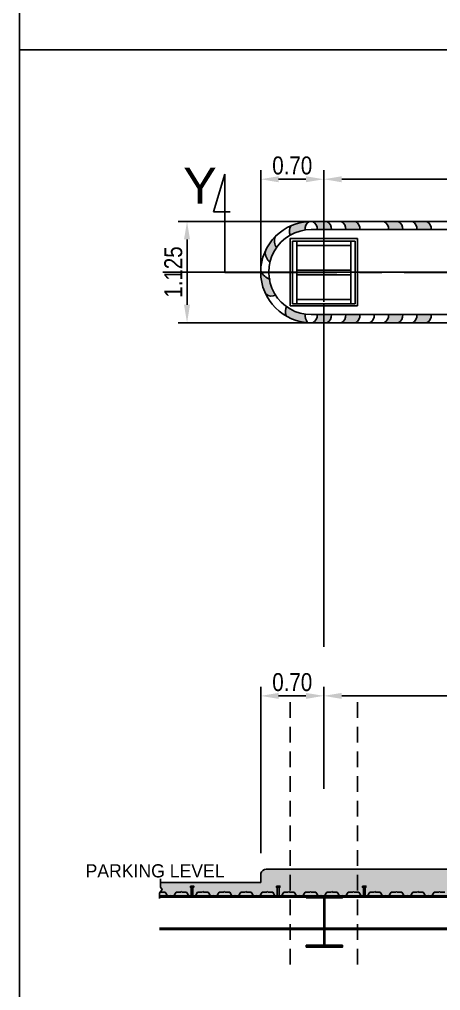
# Model space of a CAD drawing. Header units: millimetres. Extents: x 2148 to 2681, y 758 to 986.
# Drawn here: x 2247.85 to 2252.55, y 768.7 to 779.53 of the extents above; entities that cross this region are included whole.
import ezdxf

# ---------------------------------------------------------------- set-up
doc = ezdxf.new("R2010")
doc.units = ezdxf.units.MM
for name, pattern in [('CENTER', [2, 1.25, -0.25, 0.25, -0.25]), ('CENTER2', [28.575, 19.05, -3.175, 3.175, -3.175]), ('DASHED2', [0.375, 0.25, -0.125])]:
    doc.linetypes.add(name, pattern=pattern)
for name, color, linetype in [('4', 4, 'Continuous'), ('4CO', 4, 'Continuous'), ('cladding', 2, 'Continuous'), ('COL-IN', 2, 'Continuous'), ('D', 1, 'Continuous'), ('FIXTURE', 1, 'Continuous'), ('hacht', 8, 'Continuous'), ('HATCH', 8, 'Continuous'), ('S_GRID LINES', 252, 'Continuous')]:
    doc.layers.add(name, color=color, linetype=linetype)
doc.styles.add('ARIAL', font='arial.ttf')
doc.styles.add('ARIALNW', font='ARIALN.TTF')
doc.styles.add('MMTX$0$ESMX$0$X-OPTA1D', font='x-opta1d')
doc.dimstyles.new('DIM 100', dxfattribs={"dimtxt": 0.2, "dimasz": 0.2, "dimexe": 0.1, "dimexo": 0, "dimgap": 0.05, "dimtad": 1, "dimzin": 0, "dimdsep": 46, "dimtxsty": 'ARIALNW', "dimcen": 0.09, "dimclrd": 6, "dimclre": 6, "dimclrt": 13, "dimadec": 0, "dimazin": 0, "dimtfac": 1, "dimtofl": 0, "dimtmove": 2, "dimatfit": 3, "dimfxl": 1, "dimtolj": 1, "dimtzin": 0, "dimarcsym": 0})

# ---------------------------------------------------------------- blocks, each defined once
blk = doc.blocks.new('*D2445')
at = {"layer": 'Defpoints', "color": 0, "transparency": 16777216}
for p in [(2249.716, 777.279), (2251.102, 777.279, 0), (2251.102, 776.15, 0)]:
    blk.add_point(p, dxfattribs=at)
at = {"layer": 'FIXTURE', "color": 6, "lineweight": -2, "transparency": 16777216}
for p, q in [((2251.102, 777.279), (2249.616, 777.279)), ((2249.716, 776.35), (2249.716, 777.079)), ((2251.102, 776.15), (2249.616, 776.15))]:
    blk.add_line(p, q, dxfattribs=at)
at = {"layer": 'FIXTURE', "color": 6, "transparency": 16777216}
for points in [[(2249.682, 777.079), (2249.749, 777.079), (2249.716, 777.279)], [(2249.682, 776.35), (2249.749, 776.35), (2249.716, 776.15)]]:
    blk.add_solid(points, dxfattribs=at)
at = {"layer": 'FIXTURE', "color": 13, "transparency": 16777216, "insert": (2249.563, 776.715), "char_height": 0.2, "attachment_point": 5, "rotation": 90, "style": 'ARIALNW'}
blk.add_mtext('\\A1;1.125', dxfattribs=at)
blk = doc.blocks.new('*D2440')
at = {"layer": 'Defpoints', "color": 0, "transparency": 16777216}
for p in [(2259.742, 777.75), (2251.242, 776.383, 0), (2259.742, 776.383, 0)]:
    blk.add_point(p, dxfattribs=at)
at = {"layer": 'FIXTURE', "color": 6, "lineweight": -2, "transparency": 16777216}
for p, q in [((2251.242, 776.383), (2251.242, 777.85)), ((2259.742, 776.383), (2259.742, 777.85)), ((2251.442, 777.75), (2259.542, 777.75))]:
    blk.add_line(p, q, dxfattribs=at)
at = {"layer": 'FIXTURE', "color": 6, "transparency": 16777216}
for points in [[(2251.442, 777.783), (2251.442, 777.716), (2251.242, 777.75)], [(2259.542, 777.783), (2259.542, 777.716), (2259.742, 777.75)]]:
    blk.add_solid(points, dxfattribs=at)
at = {"layer": 'FIXTURE', "color": 13, "transparency": 16777216, "insert": (2255.492, 777.903), "char_height": 0.2, "attachment_point": 5, "style": 'ARIALNW'}
blk.add_mtext('\\A1;VARIES', dxfattribs=at)
blk = doc.blocks.new('*D2441')
at = {"layer": 'Defpoints', "color": 0, "transparency": 16777216}
for p in [(2250.538, 777.75), (2251.242, 777.008, 0), (2250.538, 776.715, 0)]:
    blk.add_point(p, dxfattribs=at)
at = {"layer": 'FIXTURE', "color": 6, "lineweight": -2, "transparency": 16777216}
for p, q in [((2250.538, 776.715), (2250.538, 777.85)), ((2251.242, 777.008), (2251.242, 777.85)), ((2251.042, 777.75), (2250.738, 777.75))]:
    blk.add_line(p, q, dxfattribs=at)
at = {"layer": 'FIXTURE', "color": 6, "transparency": 16777216}
for points in [[(2250.738, 777.783), (2250.738, 777.716), (2250.538, 777.75)], [(2251.042, 777.783), (2251.042, 777.716), (2251.242, 777.75)]]:
    blk.add_solid(points, dxfattribs=at)
at = {"layer": 'FIXTURE', "color": 13, "transparency": 16777216, "insert": (2250.89, 777.902), "char_height": 0.2, "attachment_point": 5, "style": 'ARIALNW'}
blk.add_mtext('\\A1;0.70', dxfattribs=at)
blk = doc.blocks.new('*D2447')
at = {"layer": 'Defpoints', "color": 0, "transparency": 16777216}
for p in [(2259.742, 771.99), (2251.242, 770.953, 0), (2259.742, 770.953, 0)]:
    blk.add_point(p, dxfattribs=at)
at = {"layer": 'FIXTURE', "color": 6, "lineweight": -2, "transparency": 16777216}
for p, q in [((2251.242, 770.953), (2251.242, 772.09)), ((2259.742, 770.953), (2259.742, 772.09)), ((2251.442, 771.99), (2259.542, 771.99))]:
    blk.add_line(p, q, dxfattribs=at)
at = {"layer": 'FIXTURE', "color": 6, "transparency": 16777216}
for points in [[(2251.442, 772.023), (2251.442, 771.956), (2251.242, 771.99)], [(2259.542, 772.023), (2259.542, 771.956), (2259.742, 771.99)]]:
    blk.add_solid(points, dxfattribs=at)
at = {"layer": 'FIXTURE', "color": 13, "transparency": 16777216, "insert": (2255.492, 772.143), "char_height": 0.2, "attachment_point": 5, "style": 'ARIALNW'}
blk.add_mtext('\\A1;VARIES', dxfattribs=at)
blk = doc.blocks.new('*D2448')
at = {"layer": 'Defpoints', "color": 0, "transparency": 16777216}
for p in [(2250.538, 771.99), (2251.242, 771.805, 0), (2250.538, 770.238, 0)]:
    blk.add_point(p, dxfattribs=at)
at = {"layer": 'FIXTURE', "color": 6, "lineweight": -2, "transparency": 16777216}
for p, q in [((2250.538, 770.238), (2250.538, 772.09)), ((2251.242, 771.805), (2251.242, 772.09)), ((2251.042, 771.99), (2250.738, 771.99))]:
    blk.add_line(p, q, dxfattribs=at)
at = {"layer": 'FIXTURE', "color": 6, "transparency": 16777216}
for points in [[(2250.738, 772.023), (2250.738, 771.956), (2250.538, 771.99)], [(2251.042, 772.023), (2251.042, 771.956), (2251.242, 771.99)]]:
    blk.add_solid(points, dxfattribs=at)
at = {"layer": 'FIXTURE', "color": 13, "transparency": 16777216, "insert": (2250.89, 772.142), "char_height": 0.2, "attachment_point": 5, "style": 'ARIALNW'}
blk.add_mtext('\\A1;0.70', dxfattribs=at)

msp = doc.modelspace()

# ---------------------------------------------------------------- hatches: boundary and pattern name
at = {"layer": 'FIXTURE'}
h = msp.add_hatch(dxfattribs=at)
h.set_pattern_fill('DOTS', color=256, scale=0.001, angle=35, style=0)
h.set_pattern_definition([(145, (5377.2867925, -410.0944819), (0.00026035065755, 0.0017556801667), [0, -0.0015875])])
h.paths.add_polyline_path([(2250.9635484, 777.2608573), (2251.0275925, 777.273538), (2251.0783578, 777.2782429), (2251.0509564, 777.2543032), (2251.0391873, 777.2334762), (2251.0327807, 777.2002047), (2251.0343362, 777.1835816, 0.1065665136), (2250.8684563, 777.1268845), (2250.8607377, 777.1520976), (2250.8598976, 777.1900324), (2250.8724961, 777.2287528), (2250.9134042, 777.2453535)])
h = msp.add_hatch(dxfattribs=at)
h.set_pattern_fill('DOTS', color=256, scale=0.001, angle=35, style=0)
h.set_pattern_definition([(325, (-866.9860683, 1963.2539677), (-0.00026035065755, -0.0017556801667), [0, -0.0015875])])
h.paths.add_polyline_path([(2251.327399, 777.1888723), (2251.1682722, 777.1888723, 0.3221113536), (2251.1169882, 777.2788723), (2251.276115, 777.2788723, -0.3221113543)])
h = msp.add_hatch(dxfattribs=at)
h.set_pattern_fill('DOTS', color=256, scale=0.001, angle=35, style=0)
h.set_pattern_definition([(325, (-866.6678147, 1963.2539677), (-0.00026035065755, -0.0017556801667), [0, -0.0015875])])
h.paths.add_polyline_path([(2251.6456526, 777.1888723), (2251.4865258, 777.1888723, 0.3221113536), (2251.4352418, 777.2788723), (2251.5943687, 777.2788723, -0.3221113543)])
h = msp.add_hatch(dxfattribs=at)
h.set_pattern_fill('DOTS', color=256, scale=0.001, angle=35, style=0)
h.set_pattern_definition([(325, (-866.1904343, 1963.2539677), (-0.00026035065755, -0.0017556801667), [0, -0.0015875])])
h.paths.add_polyline_path([(2252.1230331, 777.1888723), (2251.9639063, 777.1888723, 0.3221113536), (2251.9126223, 777.2788723), (2252.0717491, 777.2788723, -0.3221113543)])
h = msp.add_hatch(dxfattribs=at)
h.set_pattern_fill('DOTS', color=256, scale=0.001, angle=35, style=0)
h.set_pattern_definition([(325, (-865.8721807, 1963.2539677), (-0.00026035065755, -0.0017556801667), [0, -0.0015875])])
h.paths.add_polyline_path([(2252.4412867, 777.1888723), (2252.2821599, 777.1888723, 0.3221113536), (2252.2308759, 777.2788723), (2252.3900027, 777.2788723, -0.3221113543)])
h = msp.add_hatch(dxfattribs=at)
h.set_pattern_fill('DOTS', color=256, scale=0.001, angle=35, style=0)
h.set_pattern_definition([(145, (5377.9858018, -409.8249674), (0.00026035065755, 0.0017556801667), [0, -0.0015875])])
h.paths.add_polyline_path([(2250.625418, 777.0120112), (2250.6595268, 777.061005), (2250.7036834, 777.1113092), (2250.6917927, 777.0755603), (2250.6945999, 777.0284325), (2250.7165608, 776.9866083, 0.1146339996), (2250.6434237, 776.8239922), (2250.6089509, 776.8630615), (2250.5936489, 776.9001379), (2250.5897904, 776.9448704)])
h = msp.add_hatch(dxfattribs=at)
h.set_pattern_fill('DOTS', color=256, scale=0.001, angle=35, style=0)
h.set_pattern_definition([(145, (5377.9858018, -409.8249674), (0.00026035065755, 0.0017556801667), [0, -0.0015875])])
h.paths.add_polyline_path([(2250.5693379, 776.5368), (2250.5470751, 776.6294659), (2250.5406518, 776.7296786), (2250.5644543, 776.686885), (2250.5970138, 776.6563972), (2250.6377756, 776.6365054, 0.1181654939), (2250.7057126, 776.4588024), (2250.6681465, 776.4465862), (2250.6270335, 776.4518173), (2250.5958729, 776.4709822)])
h = msp.add_hatch(dxfattribs=at)
h.set_pattern_fill('DOTS', color=256, scale=0.001, angle=35, style=0)
h.set_pattern_definition([(145, (5377.9858018, -409.8249674), (0.00026035065755, 0.0017556801667), [0, -0.0015875])])
h.paths.add_polyline_path([(2250.8496703, 776.2111907), (2250.8203752, 776.2271582), (2250.8150555, 776.2692027), (2250.8209287, 776.3133434), (2250.8265536, 776.3304378, 0.0971704906), (2251.0331691, 776.245596), (2251.0349679, 776.2124766), (2251.0423613, 776.1855557), (2251.0607757, 776.1518638), (2251.0067448, 776.1587476), (2250.9248494, 776.1796543)])
h = msp.add_hatch(dxfattribs=at)
h.set_pattern_fill('DOTS', color=256, scale=0.001, angle=35, style=0)
h.set_pattern_definition([(35, (-866.9860683, -409.8249674), (-0.00026035065755, 0.0017556801667), [0, -0.0015875])])
h.paths.add_polyline_path([(2251.327399, 776.240128), (2251.1682722, 776.240128, -0.3221113536), (2251.1169882, 776.150128), (2251.276115, 776.150128, 0.3221113543)])
h = msp.add_hatch(dxfattribs=at)
h.set_pattern_fill('DOTS', color=256, scale=0.001, angle=35, style=0)
h.set_pattern_definition([(35, (-866.6678147, -409.8249674), (-0.00026035065755, 0.0017556801667), [0, -0.0015875])])
h.paths.add_polyline_path([(2251.6456526, 776.240128), (2251.4865258, 776.240128, -0.3221113536), (2251.4352418, 776.150128), (2251.5943687, 776.150128, 0.3221113543)])
h = msp.add_hatch(dxfattribs=at)
h.set_pattern_fill('DOTS', color=256, scale=0.001, angle=35, style=0)
h.set_pattern_definition([(35, (-866.1904343, -409.8249674), (-0.00026035065755, 0.0017556801667), [0, -0.0015875])])
h.paths.add_polyline_path([(2252.0717491, 776.150128, 0.3221113543), (2252.1230331, 776.240128), (2251.9639063, 776.240128, -0.3221113536), (2251.9126223, 776.150128)])
h = msp.add_hatch(dxfattribs=at)
h.set_pattern_fill('DOTS', color=256, scale=0.001, angle=35, style=0)
h.set_pattern_definition([(35, (-865.8721807, -409.8249674), (-0.00026035065755, 0.0017556801667), [0, -0.0015875])])
h.paths.add_polyline_path([(2252.4412867, 776.240128), (2252.2821599, 776.240128, -0.3221113536), (2252.2308759, 776.150128), (2252.3900027, 776.150128, 0.3221113543)])
at = {"layer": 'hacht'}
h = msp.add_hatch(dxfattribs=at)
h.set_pattern_fill('AR-CONC', color=256, scale=0.002, angle=35, style=0)
h.set_pattern_definition([(85, (-866.19043, -413.75837), (0.316758456, 0.182880597), [0.0381, -0.4191]), (30, (-866.19043, -413.75837), (-0.276909643, 0.27257997), [0.03048, -0.33528]), (135.451, (-866.16404, -413.74313), (0.03985089, 0.4554599), [0.03238, -0.35618]), (81.1842, (-866.2487, -413.67515), (0.49233888, 0.24209098), [0.05715, -0.62865]), (131.6356, (-866.2077, -413.655), (0.10510539, 0.67769725), [0.04857, -0.53427]), (26.184, (-866.2487, -413.67515), (0.1051065, 0.67769696), [0.04572, -0.50292]), (56, (-866.19253, -413.66682), (0.36570546, 0.006383428), [0.0381, -0.4191]), (1, (-866.19253, -413.6668), (-0.11004124, 0.372652272), [0.03048, -0.33528]), (106.4514, (-866.16205, -413.6663), (0.255663068, 0.379035893), [0.03238, -0.35618]), (72.5, (-866.19043, -413.75837), (-0.0919374844, 0.142069966), [0, -0.331216, 0, -0.34036, 0, -0.33655]), (42.5, (-866.19043, -413.75837), (-0.005451508, 0.240778613), [0, -0.194056, 0, -0.323596, 0, -0.12827]), (2.5, (-866.28323, -413.82335), (0.2287103716, 0.146157716), [0, -0.127, 0, -0.39624, 0, -0.52578]), (352.5, (-866.32484, -413.8525), (0.213512571, 0.21158314), [0, -0.1651, 0, -0.263144, 0, -0.37338])])
h.paths.add_polyline_path([(2251.6169758, 770.058657), (2251.6169758, 769.758657), (2259.3669758, 769.758657), (2259.3669758, 770.058657)])
h.paths.add_polyline_path([(2259.3669758, 770.058657), (2259.3669758, 769.758657), (2260.1169758, 769.758657), (2260.1169758, 770.058657)])
h.paths.add_polyline_path([(2260.1169758, 770.058657), (2260.1169758, 769.758657), (2261.1942739, 769.758657), (2261.1942739, 769.7892966), (2261.2085494, 769.8112421), (2261.222505, 769.8326958), (2261.2051478, 769.8567477), (2261.2051478, 769.908657), (2260.4432997, 769.908657), (2260.4432997, 770.008657, 0.2926925387), (2260.3824963, 770.058657)])
h.paths.add_polyline_path([(2251.6169758, 769.758657), (2251.6169758, 770.058657), (2250.8669758, 770.058657), (2250.8669758, 769.758657)])
h.paths.add_polyline_path([(2250.5988153, 770.058657, 0.2926925387), (2250.5380119, 770.008657), (2250.5380119, 769.908657), (2249.4204147, 769.908657), (2249.4204147, 769.8567477), (2249.4377719, 769.8326958), (2249.4238163, 769.8112421), (2249.4095408, 769.7892966), (2249.4095408, 769.758657), (2250.8669758, 769.758657), (2250.8669758, 770.058657)])
at = {"layer": 'HATCH', "ltscale": 0.5}
h = msp.add_hatch(dxfattribs=at)
h.set_pattern_fill('ANSI31', color=256, scale=0.02, style=0)
h.set_pattern_definition([(45, (161735.7824819, 6266.86587), (-0.001767766952966, 0.001767766952966), [])])
edge = h.paths.add_edge_path()
edge.add_line((2251.4508774, 769.208657), (2251.2622625, 769.208657))
edge.add_arc((2251.2622625, 769.2164565), 0.0077995, 174.09726714, 270, ccw=False)
edge.add_line((2251.2545044, 769.2172586), (2251.2545044, 769.7300557))
edge.add_arc((2251.2622625, 769.7308577), 0.0077995, 89.63455467, 185.90273286, ccw=False)
edge.add_line((2251.2623123, 769.738657), (2251.4508774, 769.738657))
edge.add_line((2251.4508774, 769.738657), (2251.4508774, 769.758657))
edge.add_line((2251.4508774, 769.758657), (2251.0466713, 769.758657))
edge.add_line((2251.0466713, 769.758657), (2251.0466713, 769.738657))
edge.add_line((2251.0466713, 769.738657), (2251.2346878, 769.738657))
edge.add_arc((2251.2347376, 769.7308577), 0.0077995, -4.29209329, 90.36544533, ccw=False)
edge.add_line((2251.2425152, 769.730274), (2251.2425152, 769.2170402))
edge.add_arc((2251.2347376, 769.2164565), 0.0077995, -90, 4.29209328, ccw=False)
edge.add_line((2251.2347376, 769.208657), (2251.0466713, 769.208657))
edge.add_line((2251.0466713, 769.208657), (2251.0466713, 769.188657))
edge.add_line((2251.0466713, 769.188657), (2251.4508774, 769.188657))
edge.add_line((2251.4508774, 769.188657), (2251.4508774, 769.208657))

# ---------------------------------------------------------------- linework, layer by layer
at = {"layer": '4'}
msp.add_line((2247.8451459, 779.1916306, 0), (2272.8500187, 779.1916306, 0), dxfattribs=at)
at = {"layer": '4', "linetype": 'CENTER'}
for p, q in [((2250.1392209, 776.7094241, 0), (2250.1392209, 777.8080322, 0)), ((2250.0117763, 777.3862454, 0), (2250.1979307, 777.3862454, 0)), ((2250.1392209, 776.7094241, 0), (2258.8073809, 776.7094241, 0))]:
    msp.add_line(p, q, dxfattribs=at)
at = {"layer": '4', "elevation": 0}
msp.add_lwpolyline([(2272.8500187, 797.1148082), (2247.8451459, 797.1148082), (2247.8451459, 763.8388046), (2272.8500187, 763.8388046)], close=True, dxfattribs=at)
at = {"layer": '4', "linetype": 'CENTER', "elevation": 0}
msp.add_lwpolyline([(2250.1392209, 777.8080322), (2250.0117763, 777.3862454)], dxfattribs=at)
at = {"layer": '4CO', "ltscale": 0.5}
for p, q in [((2250.5988153, 770.058657), (2260.3824963, 770.058657)), ((2250.5380119, 769.908657), (2250.5380119, 770.008657)), ((2249.4204147, 769.908657), (2250.5380119, 769.908657)), ((2249.4095408, 769.758657, 0), (2258.9658989, 769.758657, 0))]:
    msp.add_line(p, q, dxfattribs=at)
msp.add_arc((2250.6074618, 769.9861717), 0.0729993, 96.80250319, 162.05994195, dxfattribs=at)
at = {"layer": 'cladding', "elevation": 0}
msp.add_lwpolyline([(2251.6169758, 777.0895002), (2251.6169758, 776.3395002), (2250.8669758, 776.3395002), (2250.8669758, 777.0895002)], close=True, dxfattribs=at)
at = {"layer": 'COL-IN'}
for p, q in [((2250.8919758, 776.3594241, 0), (2250.8919758, 777.0594241, 0)), ((2250.8919758, 777.0594241, 0), (2251.5919758, 777.0594241, 0)), ((2250.9419758, 777.0594241, 0), (2250.9419758, 776.3594241, 0)), ((2250.9419758, 777.0094241, 0), (2251.5419758, 777.0094241, 0)), ((2251.5419758, 777.0594241, 0), (2251.5419758, 776.3594241, 0)), ((2251.5919758, 777.0594241, 0), (2251.5919758, 776.3594241, 0)), ((2250.9419758, 776.7344241, 0), (2251.5419758, 776.7344241, 0)), ((2250.9419758, 776.6844241, 0), (2251.5419758, 776.6844241, 0)), ((2251.5919758, 776.3594241, 0), (2250.8919758, 776.3594241, 0)), ((2251.5419758, 776.4094241, 0), (2250.9419758, 776.4094241, 0))]:
    msp.add_line(p, q, dxfattribs=at)
at = {"layer": 'D', "ltscale": 0.5}
for p, q in [((2259.8789472, 777.2788723, 0), (2251.102384, 777.2788723, 0)), ((2259.8789648, 777.1888723, 0), (2251.1022746, 777.1888723, 0)), ((2259.8789648, 776.240128, 0), (2251.1022746, 776.240128, 0)), ((2259.8789472, 776.150128, 0), (2251.102384, 776.150128, 0))]:
    msp.add_line(p, q, dxfattribs=at)
at = {"layer": 'D'}
for p, q in [((2249.4095408, 769.7463116, 0), (2261.1942739, 769.7463116, 0)), ((2249.4095408, 769.3988806, -0.0000002), (2251.2425152, 769.3988806, -0.0000001)), ((2251.2545044, 769.3988806, -0.0000001), (2261.1942739, 769.3988806, 0)), ((2249.4095408, 769.3865352, -0.0000002), (2251.2425152, 769.3865352, -0.0000001)), ((2251.2545044, 769.3865352, -0.0000001), (2261.1942739, 769.3865352, 0))]:
    msp.add_line(p, q, dxfattribs=at)
at = {"layer": 'D', "color": 3, "ltscale": 0.5, "elevation": 0}
msp.add_lwpolyline([(2251.4508774, 769.208657), (2251.2622625, 769.208657, -0.4447202436), (2251.2545044, 769.2172586), (2251.2545044, 769.7300557, -0.4466315217), (2251.2623123, 769.738657), (2251.4508774, 769.738657), (2251.4508774, 769.758657), (2251.0466713, 769.758657), (2251.0466713, 769.738657), (2251.2346878, 769.738657, -0.4382281274), (2251.2425152, 769.730274), (2251.2425152, 769.2170402, -0.4363286722), (2251.2347376, 769.208657), (2251.0466713, 769.208657), (2251.0466713, 769.188657), (2251.4508774, 769.188657)], format="xyb", close=True, dxfattribs=at)
at = {"layer": 'D', "ltscale": 0.5}
for centre, radius, start, end in [((2251.102384, 776.7145002, 0), 0.5643721, 90, 270), ((2251.1022746, 776.7145002, 0.0000005), 0.4743721, 90.0000001, 270.0000001)]:
    msp.add_arc(centre, radius, start, end, dxfattribs=at)
at = {"layer": 'FIXTURE', "linetype": 'DASHED2', "ltscale": 0.7}
for p, q in [((2250.8669758, 771.918717, 0), (2250.8669758, 768.9631319, 0)), ((2251.6169758, 771.918717, 0), (2251.6169758, 768.9825868, 0))]:
    msp.add_line(p, q, dxfattribs=at)
at = {"layer": 'FIXTURE'}
for p, q in [((2250.5380119, 770.008657, 0), (2250.5380119, 769.908657, 0)), ((2249.4095408, 769.758657), (2261.1942739, 769.758657))]:
    msp.add_line(p, q, dxfattribs=at)
msp.add_lwpolyline([(2249.4204147, 769.9486231), (2249.4204147, 769.8567477), (2249.4377719, 769.8326958), (2249.4238163, 769.8112421), (2249.4095408, 769.7892966), (2249.4095408, 769.7307871)], dxfattribs=at)
for centre, radius, start, end in [((2250.9761117, 777.1736294, -0.0000001), 0.117366, 151.98706465, 203.47089826), ((2251.1223786, 777.2002047, 0.0000001), 0.0895979, 119.42703764, 190.69201779), ((2251.0800261, 777.1981991, 0), 0.0887376, 353.96676984, 65.38412619), ((2251.2391529, 777.1981991, 0), 0.0887376, 353.96676984, 65.38412619), ((2251.3982797, 777.1981991, 0), 0.0887376, 353.96676984, 65.38412619), ((2251.5574065, 777.1981991, 0), 0.0887376, 353.96676984, 65.38412619), ((2251.8756602, 777.1981991, 0), 0.0887376, 353.96676984, 65.38412619), ((2252.034787, 777.1981991, 0), 0.0887376, 353.96676984, 65.38412619), ((2252.1939138, 777.1981991, 0), 0.0887376, 353.96676984, 65.38412619), ((2252.3530406, 777.1981991, 0), 0.0887376, 353.96676984, 65.38412619), ((2250.8027081, 777.0585197, -0.0000001), 0.1122169, 151.93816313, 219.85340438), ((2250.729128, 776.9343565, -0.0000001), 0.1397337, 175.68485725, 232.16859442), ((2250.6829666, 776.7808201, 0), 0.1512248, 199.76611726, 256.69080452), ((2250.658973, 776.5386637, -0.0000001), 0.0925333, 227.00629035, 300.33875007), ((2250.983863, 776.2692027, 0), 0.1688075, 157.23519863, 194.4223317), ((2251.1760549, 776.236748, 0), 0.1431595, 175.47672431, 216.36553646), ((2251.0800261, 776.2308012, 0), 0.0887376, 294.61587381, 6.03323016), ((2251.2391529, 776.2308012, 0), 0.0887376, 294.61587381, 6.03323016), ((2251.3982797, 776.2308012, 0), 0.0887376, 294.61587381, 6.03323016), ((2251.5574065, 776.2308012, 0), 0.0887376, 294.61587381, 6.03323016), ((2251.7165334, 776.2308012, 0), 0.0887376, 294.61587381, 6.03323016), ((2251.8756602, 776.2308012, 0), 0.0887376, 294.61587381, 6.03323016), ((2252.034787, 776.2308012, 0), 0.0887376, 294.61587381, 6.03323016), ((2252.1939138, 776.2308012, 0), 0.0887376, 294.61587381, 6.03323016), ((2252.3530406, 776.2308012, 0), 0.0887376, 294.61587381, 6.03323016)]:
    msp.add_arc(centre, radius, start, end, dxfattribs=at)
at = {"layer": 'HATCH', "ltscale": 0.5}
for p, q in [((2249.4216381, 769.8029998, -0.0000002), (2249.4192873, 769.8042798, -0.0000003)), ((2249.4216381, 769.8029998, -0.0000002), (2249.4716381, 769.8029998, -0.0000002)), ((2249.4716381, 769.8029998, -0.0000002), (2249.4973591, 769.758657, 0)), ((2249.4973591, 769.758657, 0), (2249.5270751, 769.758657, 0)), ((2249.5270751, 769.758657, 0), (2249.5330183, 769.765213, -0.0000005)), ((2249.5389615, 769.758657, 0), (2249.5330183, 769.765213, -0.0000005)), ((2249.5686775, 769.758657, 0), (2249.5389615, 769.758657, 0)), ((2249.5943985, 769.8029998, -0.0000002), (2249.5686775, 769.758657, 0)), ((2249.5943985, 769.8029998, -0.0000002), (2249.6443985, 769.8029998, -0.0000002)), ((2249.6443985, 769.8029998, -0.0000002), (2249.6530252, 769.8076971, -0.0000005)), ((2249.661652, 769.8029998, -0.0000002), (2249.6530252, 769.8076971, -0.0000005)), ((2249.661652, 769.8029998, -0.0000002), (2249.711652, 769.8029998, -0.0000002)), ((2249.711652, 769.8029998, -0.0000002), (2249.737373, 769.758657, 0)), ((2249.737373, 769.758657, 0), (2249.767089, 769.758657, 0)), ((2249.767089, 769.758657, 0), (2249.7730322, 769.765213, -0.0000005)), ((2249.7789754, 769.758657, 0), (2249.7730322, 769.765213, -0.0000005)), ((2249.8086914, 769.758657, 0), (2249.7789754, 769.758657, 0)), ((2249.8344124, 769.8029998, -0.0000002), (2249.8086914, 769.758657, 0)), ((2249.8344124, 769.8029998, -0.0000002), (2249.8844124, 769.8029998, -0.0000002)), ((2249.8844124, 769.8029998, -0.0000002), (2249.8930391, 769.8076971, -0.0000005)), ((2249.9016658, 769.8029998, -0.0000002), (2249.8930391, 769.8076971, -0.0000005)), ((2249.9016658, 769.8029998, -0.0000002), (2249.9516658, 769.8029998, -0.0000002)), ((2249.9516658, 769.8029998, -0.0000002), (2249.9773868, 769.758657, 0)), ((2249.9773868, 769.758657, 0), (2250.0071028, 769.758657, 0)), ((2250.0071028, 769.758657, 0), (2250.013046, 769.765213, -0.0000005)), ((2250.0189892, 769.758657, 0), (2250.013046, 769.765213, -0.0000005)), ((2250.0487052, 769.758657, 0), (2250.0189892, 769.758657, 0)), ((2250.0744262, 769.8029998, -0.0000002), (2250.0487052, 769.758657, 0)), ((2250.0744262, 769.8029998, -0.0000002), (2250.1244262, 769.8029998, -0.0000002)), ((2250.1244262, 769.8029998, -0.0000002), (2250.1330529, 769.8076971, -0.0000005)), ((2250.1416796, 769.8029998, -0.0000002), (2250.1330529, 769.8076971, -0.0000005)), ((2250.1416796, 769.8029998, -0.0000002), (2250.1916796, 769.8029998, -0.0000002)), ((2250.1916796, 769.8029998, -0.0000002), (2250.2174006, 769.758657, 0)), ((2250.2174006, 769.758657, 0), (2250.2471166, 769.758657, 0)), ((2250.2471166, 769.758657, 0), (2250.2530598, 769.765213, -0.0000005)), ((2250.259003, 769.758657, 0), (2250.2530598, 769.765213, -0.0000005)), ((2250.288719, 769.758657, 0), (2250.259003, 769.758657, 0)), ((2250.31444, 769.8029998, -0.0000002), (2250.288719, 769.758657, 0)), ((2250.31444, 769.8029998, -0.0000002), (2250.36444, 769.8029998, -0.0000002)), ((2250.36444, 769.8029998, -0.0000002), (2250.3730667, 769.8076971, -0.0000005)), ((2250.3816935, 769.8029998, -0.0000002), (2250.3730667, 769.8076971, -0.0000005)), ((2250.3816935, 769.8029998, -0.0000002), (2250.4316935, 769.8029998, -0.0000002)), ((2250.4316935, 769.8029998, -0.0000002), (2250.4574145, 769.758657, 0)), ((2250.4574145, 769.758657, 0), (2250.4871305, 769.758657, 0)), ((2250.4871305, 769.758657, 0), (2250.4930737, 769.765213, -0.0000005)), ((2250.4990169, 769.758657, 0), (2250.4930737, 769.765213, -0.0000005)), ((2250.5287329, 769.758657, 0), (2250.4990169, 769.758657, 0)), ((2250.5544539, 769.8029998, -0.0000002), (2250.5287329, 769.758657, 0)), ((2250.5544539, 769.8029998, -0.0000002), (2250.6044539, 769.8029998, -0.0000002)), ((2250.6044539, 769.8029998, -0.0000002), (2250.6130806, 769.8076971, -0.0000005)), ((2250.6217073, 769.8029998, -0.0000002), (2250.6130806, 769.8076971, -0.0000005)), ((2250.6217073, 769.8029998, -0.0000002), (2250.6717073, 769.8029998, -0.0000002)), ((2250.6717073, 769.8029998, -0.0000002), (2250.6974283, 769.758657, 0)), ((2250.6974283, 769.758657, 0), (2250.7271443, 769.758657, 0)), ((2250.7271443, 769.758657, 0), (2250.7330875, 769.765213, -0.0000005)), ((2250.7390307, 769.758657, 0), (2250.7330875, 769.765213, -0.0000005)), ((2250.7687467, 769.758657, 0), (2250.7390307, 769.758657, 0)), ((2250.7944677, 769.8029998, -0.0000002), (2250.7687467, 769.758657, 0)), ((2250.7944677, 769.8029998, -0.0000002), (2250.8444677, 769.8029998, -0.0000002)), ((2250.8444677, 769.8029998, -0.0000002), (2250.8530944, 769.8076971, -0.0000005)), ((2250.8617211, 769.8029998, -0.0000002), (2250.8530944, 769.8076971, -0.0000005)), ((2250.8617211, 769.8029998, -0.0000002), (2250.9117211, 769.8029998, -0.0000002)), ((2250.9117211, 769.8029998, -0.0000002), (2250.9374421, 769.758657, 0)), ((2250.9374421, 769.758657, 0), (2250.9671581, 769.758657, 0)), ((2250.9671581, 769.758657, 0), (2250.9731013, 769.765213, -0.0000005)), ((2250.9790445, 769.758657, 0), (2250.9731013, 769.765213, -0.0000005)), ((2251.0087605, 769.758657, 0), (2250.9790445, 769.758657, 0)), ((2251.0344815, 769.8029998, -0.0000002), (2251.0087605, 769.758657, 0)), ((2251.0344815, 769.8029998, -0.0000002), (2251.0844815, 769.8029998, -0.0000002)), ((2251.0844815, 769.8029998, -0.0000002), (2251.0931082, 769.8076971, -0.0000005)), ((2251.101735, 769.8029998, -0.0000002), (2251.0931082, 769.8076971, -0.0000005)), ((2251.101735, 769.8029998, -0.0000002), (2251.151735, 769.8029998, -0.0000002)), ((2251.151735, 769.8029998, -0.0000002), (2251.177456, 769.758657, 0)), ((2251.177456, 769.758657, 0), (2251.207172, 769.758657, 0)), ((2251.207172, 769.758657, 0), (2251.2131152, 769.765213, -0.0000005)), ((2251.2190584, 769.758657, 0), (2251.2131152, 769.765213, -0.0000005)), ((2251.2487744, 769.758657, 0), (2251.2190584, 769.758657, 0)), ((2251.274662, 769.8029998, -0.0000002), (2251.248941, 769.758657, -0.0000001)), ((2251.274662, 769.8029998, -0.0000002), (2251.324662, 769.8029998, -0.0000002)), ((2251.324662, 769.8029998, -0.0000002), (2251.3332887, 769.8076971, -0.0000006)), ((2251.3419154, 769.8029998, -0.0000002), (2251.3332887, 769.8076971, -0.0000006)), ((2251.3419154, 769.8029998, -0.0000002), (2251.3919154, 769.8029998, -0.0000002)), ((2251.3919154, 769.8029998, -0.0000002), (2251.4176364, 769.758657, -0.0000001)), ((2251.4176364, 769.758657, -0.0000001), (2251.4473524, 769.758657, -0.0000001)), ((2251.4473524, 769.758657, -0.0000001), (2251.4532956, 769.765213, -0.0000006)), ((2251.4592388, 769.758657, -0.0000001), (2251.4532956, 769.765213, -0.0000006)), ((2251.4889548, 769.758657, -0.0000001), (2251.4592388, 769.758657, -0.0000001)), ((2251.5146758, 769.8029998, -0.0000002), (2251.4889548, 769.758657, -0.0000001)), ((2251.5146758, 769.8029998, -0.0000002), (2251.5646758, 769.8029998, -0.0000002)), ((2251.5646758, 769.8029998, -0.0000002), (2251.5733025, 769.8076971, -0.0000006)), ((2251.5819293, 769.8029998, -0.0000002), (2251.5733025, 769.8076971, -0.0000006)), ((2251.5819293, 769.8029998, -0.0000002), (2251.6319293, 769.8029998, -0.0000002)), ((2251.6319293, 769.8029998, -0.0000002), (2251.6576503, 769.758657, -0.0000001)), ((2251.6576503, 769.758657, -0.0000001), (2251.6873663, 769.758657, -0.0000001)), ((2251.6873663, 769.758657, -0.0000001), (2251.6933095, 769.765213, -0.0000006)), ((2251.6992527, 769.758657, -0.0000001), (2251.6933095, 769.765213, -0.0000006)), ((2251.7289687, 769.758657, -0.0000001), (2251.6992527, 769.758657, -0.0000001)), ((2251.7546897, 769.8029998, -0.0000002), (2251.7289687, 769.758657, -0.0000001)), ((2251.7546897, 769.8029998, -0.0000002), (2251.8046897, 769.8029998, -0.0000002)), ((2251.8046897, 769.8029998, -0.0000002), (2251.8133164, 769.8076971, -0.0000006)), ((2251.8219431, 769.8029998, -0.0000002), (2251.8133164, 769.8076971, -0.0000006)), ((2251.8219431, 769.8029998, -0.0000002), (2251.8719431, 769.8029998, -0.0000002)), ((2251.8719431, 769.8029998, -0.0000002), (2251.8976641, 769.758657, -0.0000001)), ((2251.8976641, 769.758657, -0.0000001), (2251.9273801, 769.758657, -0.0000001)), ((2251.9273801, 769.758657, -0.0000001), (2251.9333233, 769.765213, -0.0000006)), ((2251.9392665, 769.758657, -0.0000001), (2251.9333233, 769.765213, -0.0000006)), ((2251.9689825, 769.758657, -0.0000001), (2251.9392665, 769.758657, -0.0000001)), ((2251.9947035, 769.8029998, -0.0000002), (2251.9689825, 769.758657, -0.0000001)), ((2251.9947035, 769.8029998, -0.0000002), (2252.0447035, 769.8029998, -0.0000002)), ((2252.0447035, 769.8029998, -0.0000002), (2252.0533302, 769.8076971, -0.0000006)), ((2252.0619569, 769.8029998, -0.0000002), (2252.0533302, 769.8076971, -0.0000006)), ((2252.0619569, 769.8029998, -0.0000002), (2252.1119569, 769.8029998, -0.0000002)), ((2252.1119569, 769.8029998, -0.0000002), (2252.1376779, 769.758657, -0.0000001)), ((2252.1376779, 769.758657, -0.0000001), (2252.1673939, 769.758657, -0.0000001)), ((2252.1673939, 769.758657, -0.0000001), (2252.1733371, 769.765213, -0.0000006)), ((2252.1792803, 769.758657, -0.0000001), (2252.1733371, 769.765213, -0.0000006)), ((2252.2089963, 769.758657, -0.0000001), (2252.1792803, 769.758657, -0.0000001)), ((2252.2347173, 769.8029998, -0.0000002), (2252.2089963, 769.758657, -0.0000001)), ((2252.2347173, 769.8029998, -0.0000002), (2252.2847173, 769.8029998, -0.0000002)), ((2252.2847173, 769.8029998, -0.0000002), (2252.293344, 769.8076971, -0.0000006)), ((2252.3019708, 769.8029998, -0.0000002), (2252.293344, 769.8076971, -0.0000006)), ((2252.3019708, 769.8029998, -0.0000002), (2252.3519708, 769.8029998, -0.0000002)), ((2252.3519708, 769.8029998, -0.0000002), (2252.3776918, 769.758657, -0.0000001)), ((2252.3776918, 769.758657, -0.0000001), (2252.4074078, 769.758657, -0.0000001)), ((2252.4074078, 769.758657, -0.0000001), (2252.413351, 769.765213, -0.0000006)), ((2252.4192942, 769.758657, -0.0000001), (2252.413351, 769.765213, -0.0000006)), ((2252.4490102, 769.758657, -0.0000001), (2252.4192942, 769.758657, -0.0000001)), ((2252.4747312, 769.8029998, -0.0000002), (2252.4490102, 769.758657, -0.0000001)), ((2252.4747312, 769.8029998, -0.0000002), (2252.5247312, 769.8029998, -0.0000002)), ((2252.5247312, 769.8029998, -0.0000002), (2252.5333579, 769.8076971, -0.0000006)), ((2252.5419846, 769.8029998, -0.0000002), (2252.5333579, 769.8076971, -0.0000006)), ((2252.5419846, 769.8029998, -0.0000002), (2252.5919846, 769.8029998, -0.0000002))]:
    msp.add_line(p, q, dxfattribs=at)
at = {"layer": 'HATCH', "ltscale": 0.5, "elevation": -0.0000001}
for points in [[(2249.7534129, 769.8686064), (2249.7914265, 769.8686064), (2249.7914265, 769.8565002), (2249.7534129, 769.8565002)], [(2249.7633563, 769.8565002), (2249.7822327, 769.8565002), (2249.7822327, 769.758657), (2249.7633563, 769.758657)], [(2250.7134682, 769.8686064), (2250.7514819, 769.8686064), (2250.7514819, 769.8565002), (2250.7134682, 769.8565002)], [(2250.7234117, 769.8565002), (2250.742288, 769.8565002), (2250.742288, 769.758657), (2250.7234117, 769.758657)], [(2251.6736902, 769.8686064), (2251.7117038, 769.8686064), (2251.7117038, 769.8565002), (2251.6736902, 769.8565002)], [(2251.6836336, 769.8565002), (2251.70251, 769.8565002), (2251.70251, 769.758657), (2251.6836336, 769.758657)]]:
    msp.add_lwpolyline(points, close=True, dxfattribs=at)
at = {"layer": 'S_GRID LINES', "linetype": 'CENTER2', "ltscale": 0.2}
for p, q in [((2249.4451839, 776.7145002, 0), (2261.1005959, 776.7145002, 0)), ((2251.2419758, 776.3482601, 0), (2251.2419758, 770.6812804, 0))]:
    msp.add_line(p, q, dxfattribs=at)

# ---------------------------------------------------------------- texts
at = {"color": 0, "insert": (2249.6736967, 777.8772587, 0), "char_height": 0.4, "width": 15.794230494, "attachment_point": 1, "style": 'ARIAL'}
msp.add_mtext('Y', dxfattribs=at)
at = {"color": 2, "insert": (2248.583469, 770.1126742), "char_height": 0.147, "width": 3.275374304, "attachment_point": 1, "rotation": 0.01263539, "style": 'MMTX$0$ESMX$0$X-OPTA1D'}
msp.add_mtext('PARKING LEVEL', dxfattribs=at)

# ---------------------------------------------------------------- dimensions: what is measured, and where the dimension line sits
at = {"layer": 'FIXTURE'}
for base, p1, p2, picture, middle in [((2250.5380119, 777.7498064, 0), (2251.2419758, 777.0079566, 0), (2250.5380119, 776.7145002, 0), '*D2441', (2250.8899938, 777.901921, 0)), ((2250.5380119, 771.989827), (2251.2419758, 771.8054961, 0), (2250.5380119, 770.2384827, 0), '*D2448', (2250.8899938, 772.1419416))]:
    dim = msp.add_linear_dim(base=base, p1=p1, p2=p2, dimstyle='DIM 100', dxfattribs=at)
    dim.commit()
    dim.dimension.update_dxf_attribs({"geometry": picture, "text_midpoint": middle})
for base, p1, p2, picture, middle in [((2259.7419758, 777.7498064, 0), (2251.2419758, 776.3832986, 0), (2259.7419758, 776.3832986, 0), '*D2440', (2255.4919758, 777.9032853, 0)), ((2259.7419758, 771.989827), (2251.2419758, 770.9531013, 0), (2259.7419758, 770.9531013, 0), '*D2447', (2255.4919758, 772.1433058))]:
    dim = msp.add_linear_dim(base=base, p1=p1, p2=p2, text='VARIES', dimstyle='DIM 100', dxfattribs=at)
    dim.commit()
    dim.dimension.update_dxf_attribs({"geometry": picture, "text_midpoint": middle})
dim = msp.add_linear_dim(base=(2249.7155892, 777.2788723, 0), p1=(2251.1022947, 776.150128, 0), p2=(2251.102384, 777.2788723, 0), angle=90, text='1.125', dimstyle='DIM 100', dxfattribs=at)
dim.commit()
dim.dimension.update_dxf_attribs({"geometry": '*D2445', "text_midpoint": (2249.5634746, 776.7145002, 0)})

doc.saveas('drawing.dxf')
